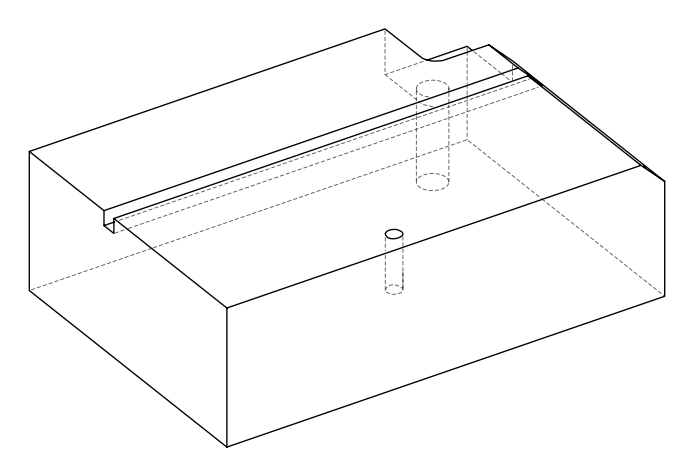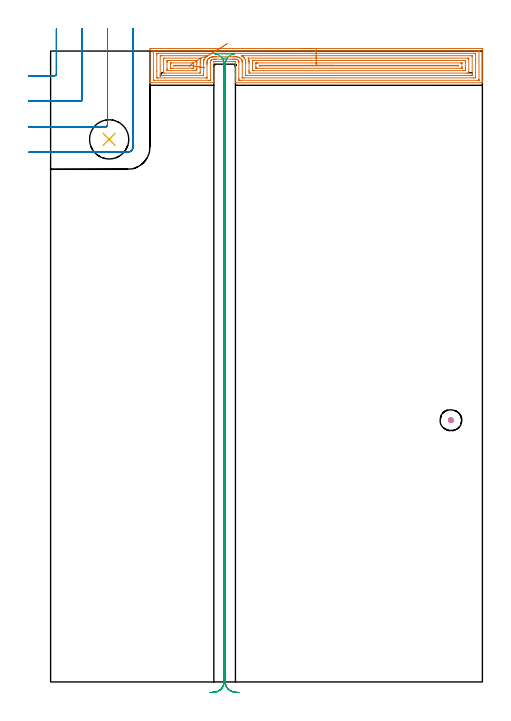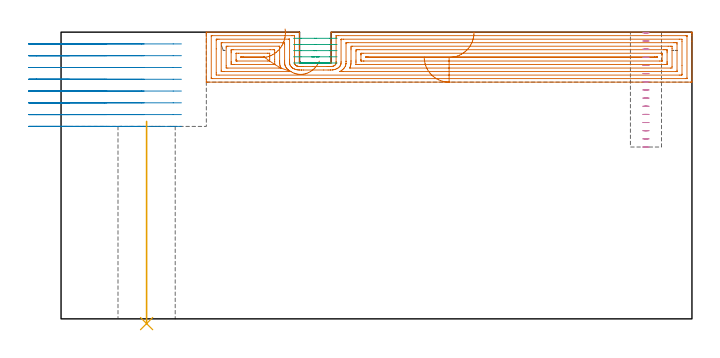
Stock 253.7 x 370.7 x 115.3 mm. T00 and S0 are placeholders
(PLAN: 5 operations, 4 tool changes, 27.5 min)
(1 AREA_MILL | FG_CHAMFER_SURFACE | UGT0205_001 | 12.35 min | 41015 mm3)
(2 MILL_CORNER_NOTCH_RECTANGULAR | CORNER_NOTCH_RECTANGULAR | UGT0201_094 | Follow Part, ap 5, ae 75% | 6.44 min | 150818 mm3)
(3 MILL_RECTANGULAR_SLOT | SLOT_RECTANGULAR | NXT0201_011 | Follow Part, ap 3, ae 75% | 7.64 min | 56217 mm3)
(4 MILL_BLIND_HOLE_FROM_SOLID_MATERIAL | STEP1POCKET | UGT0201_128 | Spiral | 0.72 min | 5658 mm3)
(5 INDEXABLE_INSERT_DRILL_THROUGH_HOLE_FROM_SOLID | STEP1HOLE | NXT0302_017 | 0.33 min | 32124 mm3)
(TOOL UGT0205_001 | Chamfer Mill 20 x 3 x 45 deg. | D20 FL50 Z2)
(TOOL UGT0201_094 | End mill 20 mm | D20 FL38 Z4)
(TOOL NXT0201_011 | ENDMILL 12mm [2P460-1200-NA 1630] | D12 FL38 Z6)
(TOOL UGT0201_128 | Carbide End Mill 10.0 | D10 FL15 Z4)
(TOOL NXT0302_017 | Index. Insert Drill 23mm [880-D2300L25-05] | D23 PA176 FL115 Z2)
(OP 1 AREA_MILL)
G17 G21 G94 G90
T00 M6
G54
G17 G0 G90 X146.05 Y372.2 S1061 M3
G43 Z125.3 H0
Z105.2
G94 G1 X146.088 Z104.328 F250.
X146.202 Z103.464
X146.391 Z102.612
X146.653 Z101.78
X146.987 Z100.974
X147.39 Z100.2
X147.859 Z99.464
X148.39 Z98.772
X148.979 Z98.129
X149.622 Z97.54
X150.314 Z97.008
X151.05 Z96.54
X151.824 Z96.137
X152.63 Z95.803
X153.462 Z95.541
X154.314 Z95.352
X155.178 Z95.238
X156.05 Z95.2
X253.07
X253.565 Y372.195 Z95.203
X253.69 Y372.192 Z95.206
X253.7 Y372.063 Z95.335
Y355.748 Z111.648
Y353.374 Z114.02
Y352.657 Z114.743
Y352.424 Z114.975
X253.697 Y352.26 Z115.133
X253.69 Y352.102 Z115.289
X253.517 Y352.1 Z115.3
X108.658
X108.61 Y352.105 Z115.293
X108.6 Y352.203 Z115.196
Y356.12 Z111.278
Y356.885 Z110.508
Y364.498 Z102.898
X108.524
X108.211
X107.786 Y364.5 Z102.899
X107.764 Y364.499 Z102.893
X107.316
X106.875 Y364.5 Z102.9
X97.033
X96.755 Y364.498 Z102.895
X96.749 Y364.5 Z102.9
X96.746 Y364.498 Z102.898
X96.744 Y364.497 Z102.896
X96.741 Y364.498
X96.724 Y364.5 Z102.9
X96.691
X96.664 Y364.492 Z102.887
X96.658 Y364.497 Z102.895
X96.655 Y364.5 Z102.9
X96.633 Z102.894
X96.63 Y364.499
X96.628 Z102.895
X96.618 Y364.501 Z102.899
X96.597 Y364.5 Z102.9
X96.586 Y364.492 Z102.89
X96.543 Y364.5 Z102.899
X95.9 Z102.9
Y353.14 Z114.255
Y352.936 Z114.459
Y352.527 Z114.873
Y352.469 Z114.93
X95.897 Y352.282 Z115.111
X95.89 Y352.103 Z115.289
X95.692 Y352.1 Z115.3
X58.583
X58.41 Y352.102 Z115.289
X58.403 Y352.26 Z115.133
X58.4 Y352.425 Z114.975
Y352.657 Z114.743
Y353.374 Z114.02
Y354.611 Z112.786
Y356.007 Z111.388
Y371.185 Z96.212
X58.405 Y371.803 Z95.594
X58.41 Y372.192 Z95.205
X58.629 Y372.196 Z95.202
X59.03 Y372.2 Z95.2
X156.05
Y370.786 Z96.614
X251.282 Y370.785 Z96.615
X251.425
X251.643 Y370.78 Z96.62
X251.69 Y370.779 Z96.621
X251.694 Y370.747 Z96.653
X251.697 Y370.712 Z96.688
X251.7 Y370.516 Z96.884
Y353.842 Z113.558
X251.698 Y353.705 Z113.695
X251.694 Y353.596 Z113.804
X251.69 Y353.528 Z113.872
X251.656 Y353.521 Z113.879
X251.282 Y353.516 Z113.884
X251.139 Y353.515 Z113.885
X111.645 Y353.514 Z113.886
X110.893 Y353.517 Z113.883
X110.746 Y353.519 Z113.881
X110.61 Y353.525 Z113.875
X110.606 Y353.565 Z113.835
X110.602 Y353.66 Z113.74
X110.6 Y354.252 Z113.148
Y354.54 Z112.86
X110.599 Y363.905 Z103.495
X110.598 Y364.195 Z103.205
X110.59 Y364.488 Z102.912
X110.581 Y364.637 Z102.763
X110.55 Y364.783 Z102.617
X110.489 Y364.944 Z102.456
X110.366 Y365.148 Z102.252
X110.185 Y365.351 Z102.049
X109.999 Y365.501 Z101.899
X109.728 Y365.66 Z101.74
X109.456 Y365.77 Z101.63
X109.275 Y365.824 Z101.576
X109.105 Y365.861 Z101.539
X108.865 Y365.895 Z101.505
X108.211 Y365.909 Z101.491
X107.954 Y365.912 Z101.488
X107.316 Y365.915 Z101.485
X107.057
X101.375 Y365.914 Z101.486
X97.221
X96.586 Y365.913 Z101.487
X96.331 Y365.911 Z101.489
X95.692 Y365.9 Z101.5
X95.473 Y365.875 Z101.525
X95.169 Y365.809 Z101.591
X95. Y365.755 Z101.645
X94.798 Y365.679 Z101.721
X94.785 Y365.673 Z101.727
X94.76 Y365.66 Z101.74
X94.511 Y365.508 Z101.892
X94.393 Y365.419 Z101.981
X94.267 Y365.304 Z102.096
X94.113 Y365.12 Z102.28
X94.025 Y364.972 Z102.428
X93.947 Y364.783 Z102.617
X93.936 Y364.751 Z102.649
X93.904 Y364.581 Z102.819
X93.9 Y363.909 Z103.491
X93.899 Y353.815 Z113.585
X93.896 Y353.597 Z113.803
X93.893 Y353.542 Z113.858
X93.89 Y353.521 Z113.879
X93.867 Y353.52 Z113.88
X93.759 Y353.517 Z113.883
X93.009 Y353.514 Z113.886
X92.867
X60.818 Y353.515 Z113.885
X60.675
X60.457 Y353.52 Z113.88
X60.41 Y353.521 Z113.879
X60.406 Y353.553 Z113.847
X60.403 Y353.588 Z113.812
X60.401 Y353.784 Z113.616
X60.4 Y370.458 Z96.942
X60.402 Y370.595 Z96.805
X60.406 Y370.705 Z96.695
X60.41 Y370.772 Z96.628
X60.444 Y370.779 Z96.621
X60.818 Y370.784 Z96.616
X60.962 Y370.785 Z96.615
X156.05 Y370.786 Z96.614
Y369.372 Z98.028
X248.599 Y369.371 Z98.029
X249.29 Y369.37 Z98.03
X249.493 Y369.368 Z98.032
X249.688 Y369.365 Z98.035
X249.694 Y369.17 Z98.23
X249.698 Y368.969 Z98.431
X249.7 Y365.457 Z101.943
X249.699 Y355.805 Z111.595
X249.694 Y355.13 Z112.27
X249.691 Y354.936 Z112.464
X248.599 Y354.929 Z112.471
X113.576
X112.884 Y354.931 Z112.469
X112.682 Y354.933 Z112.467
X112.623 Y354.935 Z112.465
X112.61 Y355.05 Z112.35
X112.604 Y355.13 Z112.27
X112.601 Y355.209 Z112.191
X112.599 Y363.986 Z103.414
X112.59 Y364.384 Z103.016
X112.57 Y364.783 Z102.617
X112.549 Y364.913 Z102.487
X112.485 Y365.138 Z102.262
X112.404 Y365.351 Z102.049
X112.232 Y365.66 Z101.74
X112.155 Y365.78 Z101.62
X112.045 Y365.917 Z101.483
X111.787 Y366.198 Z101.202
X111.36 Y366.538 Z100.862
X110.893 Y366.809 Z100.591
X110.406 Y367.016 Z100.384
X109.999 Y367.142 Z100.258
X109.644 Y367.223 Z100.177
X109.239 Y367.284 Z100.116
X109.105 Y367.299 Z100.101
X108.303 Y367.325 Z100.075
X108.211 Y367.326 Z100.074
X107.403 Y367.33 Z100.07
X105.617 Y367.328 Z100.072
X97.48 Y367.329 Z100.071
X96.673 Y367.33 Z100.07
X96.586 Y367.329 Z100.071
X95.79 Y367.319 Z100.081
X95.692 Y367.314 Z100.086
X95.308 Y367.288 Z100.112
X94.973 Y367.244 Z100.156
X94.798 Y367.207 Z100.193
X94.491 Y367.139 Z100.261
X94.256 Y367.069 Z100.331
X93.904 Y366.94 Z100.46
X93.62 Y366.816 Z100.584
X93.138 Y366.538 Z100.862
X93.061 Y366.487 Z100.913
X93.009 Y366.449 Z100.951
X92.733 Y366.213 Z101.187
X92.588 Y366.073 Z101.327
X92.265 Y365.66 Z101.74
X92.208 Y365.569 Z101.831
X92.115 Y365.404 Z101.996
X91.987 Y365.052 Z102.348
X91.959 Y364.936 Z102.464
X91.933 Y364.783 Z102.617
X91.905 Y364.111 Z103.289
X91.903 Y363.905 Z103.495
X91.9 Y363.239 Z104.161
Y363.028 Z104.372
X91.899 Y355.13 Z112.27
X91.897 Y354.963 Z112.437
X91.894 Y354.943 Z112.457
X91.892 Y354.938 Z112.462
X91.875 Y354.935 Z112.465
X91.767 Y354.931 Z112.469
X91.631 Y354.929 Z112.471
X91.426
X63.501
X62.81 Y354.93 Z112.47
X62.607 Y354.932 Z112.468
X62.412 Y354.935 Z112.465
X62.406 Y355.13 Z112.27
X62.402 Y355.331 Z112.069
X62.4 Y358.843 Z108.557
X62.401 Y368.495 Z98.905
X62.407 Y369.17 Z98.23
X62.409 Y369.364 Z98.036
X63.501 Y369.371 Z98.029
X156.05 Y369.372 Z98.028
Y367.957 Z99.443
X247.153
X247.55 Y367.955 Z99.445
X247.621 Y367.954 Z99.446
X247.689 Y367.951 Z99.449
X247.691 Y367.851 Z99.549
X247.7 Y367.42 Z99.98
Y356.89 Z110.51
X247.69 Y356.449 Z110.951
X247.685 Y356.35 Z111.05
X247.547 Y356.347 Z111.053
X247.361 Y356.344 Z111.056
X246.811 Y356.343 Z111.057
X246.258
X115.364 Y356.344 Z111.056
X115.02 Y356.345 Z111.055
X114.682 Y356.35 Z111.05
X114.61 Y356.356 Z111.044
X114.606 Y356.486 Z110.914
X114.601 Y356.756 Z110.644
X114.599 Y363.778 Z103.622
X114.598 Y363.905 Z103.495
X114.584 Y364.671 Z102.729
X114.575 Y364.783 Z102.617
X114.565 Y364.885 Z102.515
X114.47 Y365.355 Z102.045
X114.357 Y365.66 Z101.74
X114.286 Y365.84 Z101.56
X114.005 Y366.32 Z101.08
X113.847 Y366.538 Z100.862
X113.576 Y366.847 Z100.553
X113.286 Y367.134 Z100.266
X112.933 Y367.415 Z99.985
X112.682 Y367.599 Z99.801
X112.197 Y367.891 Z99.509
X112.165 Y367.918 Z99.482
X112.137 Y367.95 Z99.45
X112.212 Y367.952 Z99.448
X112.682 Y367.956 Z99.444
X113.024 Y367.957 Z99.443
X113.576
X156.05
Y366.543 Z100.857
X245.017
X245.69 Y366.538 Z100.862
X245.699 Y365.874 Z101.526
Y358.64 Z108.76
X245.696 Y357.979 Z109.421
X245.69 Y357.762 Z109.638
X245.022 Y357.76 Z109.64
X244.134 Y357.757 Z109.643
X117.158
X116.61 Y357.762 Z109.638
X116.602 Y358.303 Z109.097
X116.601 Y358.64 Z108.76
X116.6 Y359.182 Z108.218
X116.599 Y363.571 Z103.829
X116.596 Y363.905 Z103.495
X116.586 Y364.461 Z102.939
X116.573 Y364.783 Z102.617
X116.547 Y365.074 Z102.326
X116.47 Y365.452 Z101.948
X116.416 Y365.66 Z101.74
X116.258 Y366.112 Z101.288
X116.059 Y366.538 Z100.862
X116.253 Y366.543 Z100.857
X156.05
Y365.129 Z102.271
X242.882
X243.234 Y365.127 Z102.273
X243.587 Y365.124 Z102.276
X243.679 Y365.122 Z102.278
X243.69 Y365.056 Z102.344
X243.695 Y364.935 Z102.465
X243.698 Y364.783 Z102.617
X243.7 Y364.326 Z103.074
Y363.905 Z103.495
Y360.395 Z107.005
Y359.938 Z107.462
X243.697 Y359.517 Z107.883
X243.693 Y359.289 Z108.111
X243.69 Y359.181 Z108.219
X243.58 Y359.178 Z108.222
X243.234 Y359.174 Z108.226
X242.692 Y359.171 Z108.229
X242.34
X119.835 Y359.172 Z108.228
X119.291 Y359.174 Z108.226
X118.941 Y359.178 Z108.222
X118.61 Y359.19 Z108.211
X118.605 Y359.517 Z107.883
X118.601 Y359.851 Z107.549
X118.599 Y363.363 Z104.037
X118.596 Y363.905 Z103.495
X118.592 Y364.248 Z103.152
X118.567 Y365.062 Z102.338
Y365.111 Z102.289
X118.572 Y365.123 Z102.277
X118.593 Y365.124 Z102.276
X118.941 Y365.127 Z102.273
X119.483 Y365.129 Z102.271
X119.835
X156.05
Y363.715 Z103.685
X240.746
X241.446 Y363.713 Z103.687
X241.644 Y363.71 Z103.69
X241.691 Y363.708 Z103.692
X241.694 Y363.694 Z103.706
X241.698 Y363.657 Z103.743
X241.7 Y361.272 Z106.128
X241.699 Y361.024 Z106.376
X241.695 Y360.773 Z106.627
X241.69 Y360.608 Z106.792
X241.679 Y360.591 Z106.809
X241.663 Y360.59 Z106.81
X241.621 Y360.587 Z106.813
X241.446 Y360.586 Z106.814
X241.252 Y360.585 Z106.815
X121.429 Y360.586 Z106.814
X120.729 Y360.589 Z106.811
X120.631 Y360.591 Z106.809
X120.61 Y360.593 Z106.807
X120.606 Y360.723 Z106.677
X120.602 Y360.892 Z106.508
X120.6 Y361.146 Z106.254
Y361.272 Z106.128
Y363.154 Z104.246
X120.601 Y363.281 Z104.119
X120.606 Y363.535 Z103.865
X120.61 Y363.699 Z103.701
X120.644 Y363.708 Z103.692
X120.729 Y363.71 Z103.69
X120.925 Y363.713 Z103.687
X121.624 Y363.715 Z103.685
X121.818
X156.05
Y362.301 Z105.099
X239.504 Y362.3 Z105.1
X239.657 Y362.299 Z105.101
X239.677 Y362.297 Z105.103
X239.684 Y362.295 Z105.105
X239.69 Y362.275 Z105.125
X239.697 Y362.192 Z105.208
X239.699 Y362.15 Z105.25
Y362.109 Z105.291
X239.694 Y362.066 Z105.334
X239.686 Y362.006 Z105.394
X238.763 Y362. Z105.4
X123.412
X122.666 Y362.004 Z105.396
X122.638 Y362.006 Z105.394
X122.61 Y362.059 Z105.341
X122.606 Y362.15 Z105.25
X122.607 Y362.249 Z105.151
X122.61 Y362.292 Z105.108
X122.799 Y362.296 Z105.104
X123.105 Y362.299 Z105.101
X123.259 Y362.3 Z105.1
X123.412
X156.05 Y362.301 Z105.099
X156.922 Z105.138
X157.787 Z105.251
X158.638 Z105.44
X159.47 Z105.703
X160.276 Z106.036
X161.05 Z106.439
X161.786 Z106.908
X162.478 Z107.439
X163.121 Z108.028
X163.71 Z108.672
X164.242 Z109.364
X164.71 Z110.099
X165.113 Z110.873
X165.447 Z111.679
X165.709 Z112.511
X165.898 Z113.363
X166.012 Z114.228
X166.05 Z115.099
G0 Z125.3
X103.881 Y375.044
Z103.653
G1 X103.507 Y374.813 Z102.899
X103.079 Y374.549 Z102.186
X102.6 Y374.253 Z101.52
X102.073 Y373.927 Z100.906
X101.502 Y373.575 Z100.347
X100.893 Y373.198 Z99.85
X100.249 Y372.801 Z99.417
X99.575 Y372.384 Z99.051
X98.876 Y371.953 Z98.756
X98.159 Y371.51 Z98.533
X97.427 Y371.058 Z98.385
X96.687 Y370.601 Z98.312
X95.945 Y370.143 Z98.316
X95.206 Y369.686 Z98.395
X94.476 Y369.235 Z98.55
X93.759 Y368.793 Z98.779
X93.063 Y368.363 Z99.08
X92.391 Y367.948 Z99.452
X91.788 Y367.579 Z99.821
X91.557 Y367.415 Z99.985
X91.372 Y367.267 Z100.133
X91.221 Y367.139 Z100.261
X90.91 Y366.843 Z100.557
X90.666 Y366.538 Z100.862
X90.519 Y366.349 Z101.051
X90.327 Y366.052 Z101.348
X90.196 Y365.788 Z101.612
X90.146 Y365.66 Z101.74
X90.037 Y365.367 Z102.033
X89.977 Y365.126 Z102.274
X89.932 Y364.783 Z102.617
X89.913 Y364.312 Z103.088
X89.906 Y363.905 Z103.495
X89.901 Y363.446 Z103.954
X89.9 Y356.885 Z110.515
X89.898 Y356.428 Z110.972
X89.892 Y356.361 Z111.039
X89.889 Y356.349 Z111.051
X89.88 Y356.347 Z111.053
X89.847 Y356.345 Z111.055
X89.709 Y356.343 Z111.057
X89.433
X64.947
X64.55 Y356.345 Z111.055
X64.48 Y356.346 Z111.054
X64.412 Y356.349 Z111.051
X64.409 Y356.449 Z110.951
X64.4 Y356.88 Z110.52
Y367.41 Z99.99
X64.41 Y367.851 Z99.549
X64.415 Y367.951 Z99.45
X64.553 Y367.953 Z99.447
X64.739 Y367.956 Z99.444
X65.289 Y367.957 Z99.443
X65.631
X91.773
X92.115 Y367.955 Z99.445
X92.391 Y367.948 Z99.452
X88.431 Y366.538 Z100.862
X88.293 Y366.222 Z101.178
X88.202 Y365.991 Z101.409
X88.081 Y365.66 Z101.74
X87.995 Y365.316 Z102.084
X87.932 Y364.783 Z102.617
X87.919 Y364.513 Z102.887
X87.905 Y363.905 Z103.495
X87.901 Y363.653 Z103.747
X87.898 Y358.39 Z109.01
X87.89 Y357.762 Z109.638
X87.65 Y357.757 Z109.643
X67.083
X66.41 Y357.762 Z109.638
X66.401 Y358.426 Z108.974
Y365.66 Z101.74
X66.404 Y366.321 Z101.079
X66.41 Y366.538 Z100.862
X67.072 Y366.543 Z100.857
X87.639
X88.431 Y366.538 Z100.862
X85.944 Y365.124 Z102.276
X85.92 Y364.72 Z102.68
X85.901 Y363.905 Z103.495
X85.9 Y363.861 Z103.539
Y363.028 Z104.372
Y360.395 Z107.005
X85.898 Y359.517 Z107.883
X85.896 Y359.478 Z107.922
X85.856 Y359.178 Z108.222
X85.312 Y359.173 Z108.227
X84.067 Y359.171 Z108.229
X69.219
X68.866 Y359.173 Z108.227
X68.514 Y359.176 Z108.224
X68.421 Y359.178 Z108.222
X68.41 Y359.244 Z108.156
X68.405 Y359.365 Z108.035
X68.402 Y359.517 Z107.883
X68.4 Y359.975 Z107.425
Y360.395 Z107.005
Y363.905 Z103.495
Y364.362 Z103.038
X68.403 Y364.783 Z102.617
X68.407 Y365.011 Z102.389
X68.41 Y365.119 Z102.281
X68.52 Y365.122 Z102.278
X68.866 Y365.126 Z102.274
X69.408 Y365.129 Z102.271
X69.76
X85.856 Y365.128 Z102.272
X85.906 Y365.127 Z102.273
X85.944 Y365.124 Z102.276
X83.875 Y363.708 Z103.692
X83.896 Y363.195 Z104.205
X83.898 Y363.028 Z104.372
X83.9 Y362.314 Z105.086
X83.899 Y360.738 Z106.662
X83.896 Y360.648 Z106.752
X83.891 Y360.605 Z106.795
X83.887 Y360.592 Z106.808
X83.868 Y360.59 Z106.81
X83.173 Y360.586 Z106.814
X82.979 Y360.585 Z106.815
X71.355
X70.654 Y360.587 Z106.813
X70.456 Y360.59 Z106.81
X70.409 Y360.592 Z106.808
X70.406 Y360.606 Z106.794
X70.402 Y360.643 Z106.757
X70.4 Y363.028 Z104.372
X70.401 Y363.276 Z104.124
X70.406 Y363.527 Z103.873
X70.41 Y363.692 Z103.708
X70.421 Y363.709 Z103.691
X70.437 Y363.711 Z103.69
X70.48 Y363.713 Z103.687
X70.654 Y363.714 Z103.686
X70.849 Y363.715 Z103.685
X83.173 Y363.714 Z103.686
X83.875 Y363.708 Z103.692
X81.891 Y362.286 Z105.114
X81.894 Y362.266 Z105.134
X81.897 Y362.222 Z105.178
X81.899 Y362.15 Z105.25
X81.898 Y362.024 Z105.376
X81.895 Y362.009 Z105.391
X81.892 Y362.007 Z105.393
X81.875 Y362.004 Z105.396
X81.794 Y362.001 Z105.399
X81.692 Y362. Z105.4
X81.538
X73.184
X72.443 Y362.002 Z105.398
X72.423 Y362.003 Z105.397
X72.416 Y362.005 Z105.395
X72.41 Y362.025 Z105.375
X72.403 Y362.108 Z105.292
X72.401 Y362.15 Z105.25
Y362.191 Z105.209
X72.406 Y362.234 Z105.166
X72.414 Y362.294 Z105.106
X72.443 Y362.295 Z105.105
X72.594 Y362.298 Z105.102
X73.337 Y362.3 Z105.1
X74.078
X81.385
X81.538 Y362.298 Z105.102
X81.843 Y362.293 Z105.107
X81.891 Y362.286 Z105.114
X82.735 Y362.15 Z105.288
X83.561 Y362.018 Z105.536
X84.362 Y361.889 Z105.856
X85.133 Y361.765 Z106.246
X85.867 Y361.647 Z106.702
X86.56 Y361.536 Z107.221
X87.205 Y361.432 Z107.799
X87.797 Y361.337 Z108.432
X88.334 Y361.251 Z109.115
X88.809 Y361.175 Z109.842
X89.22 Y361.109 Z110.609
X89.563 Y361.054 Z111.409
X89.836 Y361.01 Z112.236
X90.037 Y360.977 Z113.085
X90.164 Y360.957 Z113.947
X90.217 Y360.949 Z114.818
X90.194 Y360.952 Z115.69
X90.096 Y360.968 Z116.557
G0 Z125.3
M5
M2
(OP 2 MILL_CORNER_NOTCH_RECTANGULAR)
G17 G21 G94 G90
T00 M6
G54
G17 G0 G90 X-13. Y356.2 S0 M3
G43 Z125.3 H0
Z110.562
G94 G1 X-10. F250.
X2.405 F500.
G3 X3.4 Y357.195 R1.
G1 Y380.7
Y383.7 F250.
G0 Z125.3
X-13. Y341.2
Z110.562
G1 X-10.
X17.405 F500.
G3 X18.4 Y342.195 R1.
G1 Y380.7
Y383.7 F250.
G0 Z125.3
X-13. Y326.2
Z110.562
G1 X-10.
X32.404 F500.
G3 X33.4 Y327.196 R1.
G1 Y380.7
Y383.7 F250.
G0 Z125.3
X-13. Y311.2
Z110.562
G1 X-10.
X45.1 F500.
G3 X48.4 Y314.5 R3.3
G1 Y380.7
Y383.7 F250.
G0 Z125.3
X-13. Y356.2
Z105.825
G1 X-10.
X2.405 F500.
G3 X3.4 Y357.195 R1.
G1 Y380.7
Y383.7 F250.
G0 Z125.3
X-13. Y341.2
Z105.825
G1 X-10.
X17.405 F500.
G3 X18.4 Y342.195 R1.
G1 Y380.7
Y383.7 F250.
G0 Z125.3
X-13. Y326.2
Z105.825
G1 X-10.
X32.405 F500.
G3 X33.4 Y327.195 R1.
G1 Y380.7
Y383.7 F250.
G0 Z125.3
X-13. Y311.2
Z105.825
G1 X-10.
X45.1 F500.
G3 X48.4 Y314.5 R3.3
G1 Y380.7
Y383.7 F250.
G0 Z125.3
X-13. Y356.2
Z101.087
G1 X-10.
X2.405 F500.
G3 X3.4 Y357.195 R1.
G1 Y380.7
Y383.7 F250.
G0 Z125.3
X-13. Y341.2
Z101.087
G1 X-10.
X17.405 F500.
G3 X18.4 Y342.195 R1.
G1 Y380.7
Y383.7 F250.
G0 Z125.3
X-13. Y326.2
Z101.087
G1 X-10.
X32.405 F500.
G3 X33.4 Y327.195 R1.
G1 Y380.7
Y383.7 F250.
G0 Z125.3
X-13. Y311.2
Z101.087
G1 X-10.
X45.1 F500.
G3 X48.4 Y314.5 R3.3
G1 Y380.7
Y383.7 F250.
G0 Z125.3
X-13. Y356.2
Z96.35
G1 X-10.
X2.405 F500.
G3 X3.4 Y357.195 R1.
G1 Y380.7
Y383.7 F250.
G0 Z125.3
X-13. Y341.2
Z96.35
G1 X-10.
X17.405 F500.
G3 X18.4 Y342.195 R1.
G1 Y380.7
Y383.7 F250.
G0 Z125.3
X-13. Y326.2
Z96.35
G1 X-10.
X32.405 F500.
G3 X33.4 Y327.195 R1.
G1 Y380.7
Y383.7 F250.
G0 Z125.3
X-13. Y311.2
Z96.35
G1 X-10.
X45.1 F500.
G3 X48.4 Y314.5 R3.3
G1 Y380.7
Y383.7 F250.
G0 Z125.3
X-13. Y356.2
Z91.612
G1 X-10.
X2.405 F500.
G3 X3.4 Y357.195 R1.
G1 Y380.7
Y383.7 F250.
G0 Z125.3
X-13. Y341.2
Z91.612
G1 X-10.
X17.405 F500.
G3 X18.4 Y342.195 R1.
G1 Y380.7
Y383.7 F250.
G0 Z125.3
X-13. Y326.2
Z91.612
G1 X-10.
X32.404 F500.
G3 X33.4 Y327.196 R1.
G1 Y380.7
Y383.7 F250.
G0 Z125.3
X-13. Y311.2
Z91.612
G1 X-10.
X45.1 F500.
G3 X48.4 Y314.5 R3.3
G1 Y380.7
Y383.7 F250.
G0 Z125.3
X-13. Y356.2
Z86.875
G1 X-10.
X2.405 F500.
G3 X3.4 Y357.195 R1.
G1 Y380.7
Y383.7 F250.
G0 Z125.3
X-13. Y341.2
Z86.875
G1 X-10.
X17.405 F500.
G3 X18.4 Y342.195 R1.
G1 Y380.7
Y383.7 F250.
G0 Z125.3
X-13. Y326.2
Z86.875
G1 X-10.
X32.404 F500.
G3 X33.4 Y327.196 R1.
G1 Y380.7
Y383.7 F250.
G0 Z125.3
X-13. Y311.2
Z86.875
G1 X-10.
X45.1 F500.
G3 X48.4 Y314.5 R3.3
G1 Y380.7
Y383.7 F250.
G0 Z125.3
X-13. Y356.2
Z82.137
G1 X-10.
X2.405 F500.
G3 X3.4 Y357.195 R1.
G1 Y380.7
Y383.7 F250.
G0 Z125.3
X-13. Y341.2
Z82.137
G1 X-10.
X17.405 F500.
G3 X18.4 Y342.195 R1.
G1 Y380.7
Y383.7 F250.
G0 Z125.3
X-13. Y326.2
Z82.137
G1 X-10.
X32.404 F500.
G3 X33.4 Y327.196 R1.
G1 Y380.7
Y383.7 F250.
G0 Z125.3
X-13. Y311.2
Z82.137
G1 X-10.
X45.1 F500.
G3 X48.4 Y314.5 R3.3
G1 Y380.7
Y383.7 F250.
G0 Z125.3
X-13. Y356.2
Z77.4
G1 X-10.
X2.405 F500.
G3 X3.4 Y357.195 R1.
G1 Y380.7
Y383.7 F250.
G0 Z125.3
X-13. Y341.2
Z77.4
G1 X-10.
X17.405 F500.
G3 X18.4 Y342.195 R1.
G1 Y380.7
Y383.7 F250.
G0 Z125.3
X-13. Y326.2
Z77.4
G1 X-10.
X32.404 F500.
G3 X33.4 Y327.196 R1.
G1 Y380.7
Y383.7 F250.
G0 Z125.3
X-13. Y311.2
Z77.4
G1 X-10.
X45.1 F500.
G3 X48.4 Y314.5 R3.3
G1 Y380.7
Y383.7 F250.
G0 Z125.3
M5
M2
(OP 3 MILL_RECTANGULAR_SLOT)
G17 G21 G94 G90
T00 M6
G54
G17 G0 G90 X110.986 Y-6.27 S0 M3
G43 Z125.3 H1
Z112.82
G94 G1 X108.001 Y-5.97 F250.
G2 X102.6 Y0. R6. F500.
G1 Y360.5
X101.9
Y0.
G2 X96.499 Y-5.97 R6.
G1 X93.514 Y-6.27 F250.
G0 X110.986 Z110.34
G1 X108.001 Y-5.97
G2 X102.6 Y0. R6. F500.
G1 Y361.56
X101.9
Y0.
G2 X96.499 Y-5.97 R6.
G1 X93.514 Y-6.27 F250.
G0 X110.986 Z107.86
G1 X108.001 Y-5.97
G2 X102.6 Y0. R6. F500.
G1 Y363.
G2 X102.691 Y364.04 R6.
G1 X101.809
G2 X101.9 Y363. R6.
G1 Y0.
G2 X96.499 Y-5.97 R6.
G1 X93.514 Y-6.27 F250.
G0 X110.986 Z105.38
G1 X108.001 Y-5.97
G2 X102.6 Y0. R6. F500.
G1 Y363.
G2 X103.741 Y366.52 R6.
G1 X100.759
G2 X101.9 Y363. R6.
G1 Y0.
G2 X96.499 Y-5.97 R6.
G1 X93.514 Y-6.27 F250.
G0 X110.986 Z102.9
G1 X108.001 Y-5.97
G2 X102.6 Y0. R6. F500.
G1 Y363.
G2 X107.99 Y368.969 R6.
G1 Y368.999
X96.607
X96.52 Y368.998
X96.521 Y368.968
G2 X101.9 Y363. R6.
G1 Y0.
G2 X96.499 Y-5.97 R6.
G1 X93.514 Y-6.27 F250.
G0 Z125.3
M5
M2
(OP 4 MILL_BLIND_HOLE_FROM_SOLID_MATERIAL)
G17 G21 G94 G90
T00 M6
G54
G17 G0 G90 X235.2 Y153.8 S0 M3
G43 Z125.3 H0
Z115.02
G94 G3 X235.825 Y154.425 R0.625 F250.
X235.2 Y155.05 R0.625
X233.95 Y153.8 R1.25
X235.2 Y155.05 R-1.25
X234.575 Y154.425 R0.625
X235.2 Y153.8 R0.625
G0 Z111.74
G3 X235.825 Y154.425 R0.625
X235.2 Y155.05 R0.625
X233.95 Y153.8 R1.25
X235.2 Y155.05 R-1.25
X234.575 Y154.425 R0.625
X235.2 Y153.8 R0.625
G0 Z108.46
G3 X235.825 Y154.425 R0.625
X235.2 Y155.05 R0.625
X233.95 Y153.8 R1.25
X235.2 Y155.05 R-1.25
X234.575 Y154.425 R0.625
X235.2 Y153.8 R0.625
G0 Z105.18
G3 X235.825 Y154.425 R0.625
X235.2 Y155.05 R0.625
X233.95 Y153.8 R1.25
X235.2 Y155.05 R-1.25
X234.575 Y154.425 R0.625
X235.2 Y153.8 R0.625
G0 Z101.9
G3 X235.825 Y154.425 R0.625
X235.2 Y155.05 R0.625
X233.95 Y153.8 R1.25
X235.2 Y155.05 R-1.25
X234.575 Y154.425 R0.625
X235.2 Y153.8 R0.625
G0 Z98.62
G3 X235.825 Y154.425 R0.625
X235.2 Y155.05 R0.625
X233.95 Y153.8 R1.25
X235.2 Y155.05 R-1.25
X234.575 Y154.425 R0.625
X235.2 Y153.8 R0.625
G0 Z95.34
G3 X235.825 Y154.425 R0.625
X235.2 Y155.05 R0.625
X233.95 Y153.8 R1.25
X235.2 Y155.05 R-1.25
X234.575 Y154.425 R0.625
X235.2 Y153.8 R0.625
G0 Z92.06
G3 X235.825 Y154.425 R0.625
X235.2 Y155.05 R0.625
X233.95 Y153.8 R1.25
X235.2 Y155.05 R-1.25
X234.575 Y154.425 R0.625
X235.2 Y153.8 R0.625
G0 Z88.78
G3 X235.825 Y154.425 R0.625
X235.2 Y155.05 R0.625
X233.95 Y153.8 R1.25
X235.2 Y155.05 R-1.25
X234.575 Y154.425 R0.625
X235.2 Y153.8 R0.625
G0 Z85.5
G3 X235.825 Y154.425 R0.625
X235.2 Y155.05 R0.625
X233.95 Y153.8 R1.25
X235.2 Y155.05 R-1.25
X234.575 Y154.425 R0.625
X235.2 Y153.8 R0.625
G0 Z82.22
G3 X235.825 Y154.425 R0.625
X235.2 Y155.05 R0.625
X233.95 Y153.8 R1.25
X235.2 Y155.05 R-1.25
X234.575 Y154.425 R0.625
X235.2 Y153.8 R0.625
G0 Z78.94
G3 X235.825 Y154.425 R0.625
X235.2 Y155.05 R0.625
X233.95 Y153.8 R1.25
X235.2 Y155.05 R-1.25
X234.575 Y154.425 R0.625
X235.2 Y153.8 R0.625
G0 Z75.66
G3 X235.825 Y154.425 R0.625
X235.2 Y155.05 R0.625
X233.95 Y153.8 R1.25
X235.2 Y155.05 R-1.25
X234.575 Y154.425 R0.625
X235.2 Y153.8 R0.625
G0 Z72.38
G3 X235.825 Y154.425 R0.625
X235.2 Y155.05 R0.625
X233.95 Y153.8 R1.25
X235.2 Y155.05 R-1.25
X234.575 Y154.425 R0.625
X235.2 Y153.8 R0.625
G0 Z69.1
G3 X235.825 Y154.425 R0.625
X235.2 Y155.05 R0.625
X233.95 Y153.8 R1.25
X235.2 Y155.05 R-1.25
X234.575 Y154.425 R0.625
X235.2 Y153.8 R0.625
G0 Z125.3
M5
M2
(OP 5 INDEXABLE_INSERT_DRILL_THROUGH_HOLE_FROM_SOLID)
G17 G21 G94 G90
T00 M6
G54
G17 G0 G90 X34.4 Y318.8 S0 M3
G43 Z125.3 H1
G94 G81 G98 Z-1.902 F250. R79.4
G80
M5
M2
